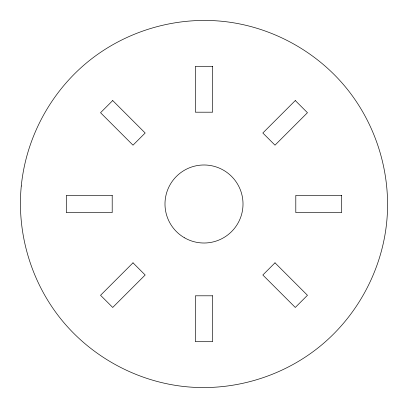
<?xml version="1.0" encoding="UTF-8"?>
<svg xmlns="http://www.w3.org/2000/svg" width="408" height="408" viewBox="0 0 408 408"><rect width="100%" height="100%" fill="white"/><g stroke="black" fill="none" stroke-linecap="round" stroke-linejoin="round"><path stroke-width="0.61" d="M21.282 186.002C16.575 233.932 31.533 283.239 62.077 320.474C92.636 357.694 138.077 381.98 186.002 386.718C233.932 391.425 283.239 376.467 320.474 345.923C357.694 315.364 381.98 269.923 386.718 221.998C391.425 174.068 376.467 124.761 345.923 87.526C315.364 50.306 269.923 26.02 221.998 21.282C174.068 16.575 124.761 31.533 87.526 62.077C50.306 92.636 26.02 138.077 21.282 186.002M112.715 100.547L100.547 112.715L133.003 145.171L145.171 133.003L112.715 100.547M133.003 262.829L100.547 295.285L112.715 307.454L145.171 274.997L133.003 262.829M295.285 100.547L262.829 133.003L274.997 145.171L307.454 112.715L295.285 100.547M274.997 262.829L262.829 274.997L295.285 307.454L307.454 295.285L274.997 262.829M212.604 66.3L195.391 66.3L195.391 112.2L212.604 112.2L212.604 66.3M112.2 195.396L66.3 195.396L66.3 212.609L112.2 212.609L112.2 195.396M341.7 195.391L295.8 195.391L295.8 212.604L341.7 212.604L341.7 195.391M212.609 295.8L195.391 295.8L195.391 341.7L212.609 341.7L212.609 295.8M184.493 237.787A39.015 39.015 0 0 0 243.015 204A39.015 39.015 0 0 0 184.493 170.213A39.015 39.015 0 0 0 184.493 237.787"/></g></svg>
